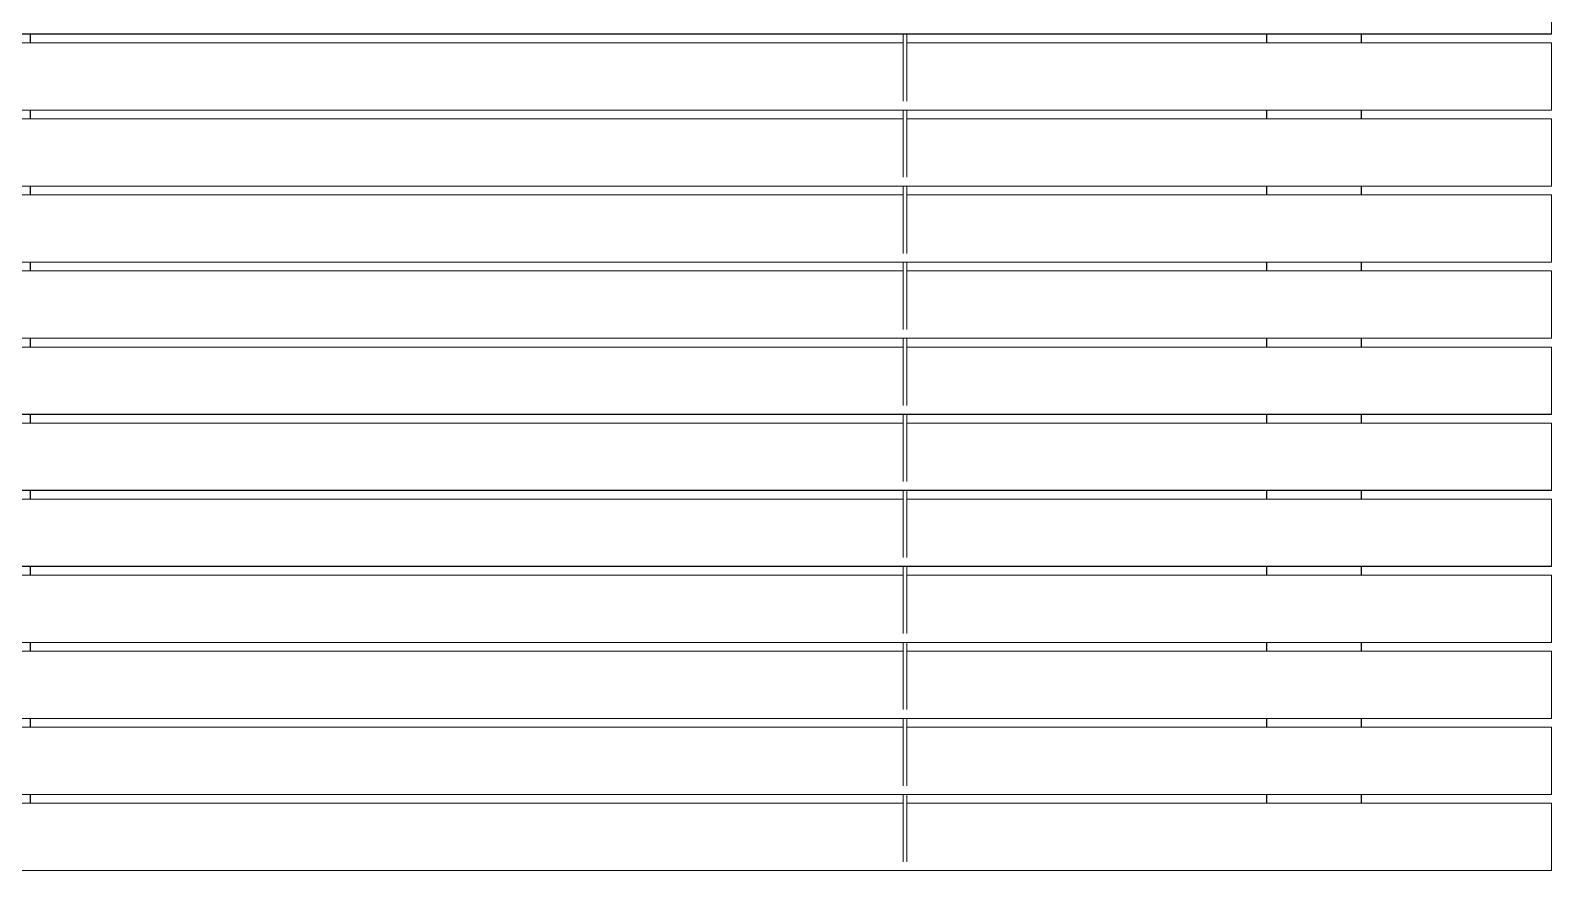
# Model space of a CAD drawing. Header units: millimetres. Extents: x 14397 to 67587, y -11631 to -8348.
# Drawn here: x 64994 to 65794, y -10126 to -9684 of the extents above; entities that cross this region are included whole.
import ezdxf

# ---------------------------------------------------------------- set-up
doc = ezdxf.new("R2010")
doc.units = ezdxf.units.MM
doc.header["$MEASUREMENT"] = 0
doc.linetypes.add('Wipeout_Contour', pattern=[1000, 0, -1000])
doc.layers.add('NewA-Ee_25_10-M_WallsExternal', color=7, linetype='Continuous')
doc.layers.add('NewA-Ee_40_20-M_GeneralFFAndEInternalFixed', color=7, linetype='Continuous')

# ---------------------------------------------------------------- blocks, each defined once
blk = doc.blocks.new('Section Elem_107_11', base_point=(55434.36, -115430.84))
at = {"color": 254, "linetype": 'Wipeout_Contour', "lineweight": 0, "ltscale": 263757.670842}
blk.add_wipeout([(64994.36, -9685.54), (64994.36, -9690.12), (65453.36, -9690.12), (65453.36, -9685.54)], dxfattribs=at).dxf.layer = 'NewA-Ee_25_10-M_WallsExternal'
at = {"color": 254, "linetype": 'Wipeout_Contour', "lineweight": 0, "ltscale": 265520.427343}
blk.add_wipeout([(65644.36, -9685.54), (65644.36, -9690.12), (65694.36, -9690.12), (65694.36, -9685.54)], dxfattribs=at).dxf.layer = 'NewA-Ee_25_10-M_WallsExternal'
at = {"color": 254, "linetype": 'Wipeout_Contour', "lineweight": 0, "ltscale": 263781.225841}
blk.add_wipeout([(64994.36, -9730.12), (65453.36, -9730.12), (65453.36, -9725.54), (64994.36, -9725.54)], dxfattribs=at).dxf.layer = 'NewA-Ee_25_10-M_WallsExternal'
at = {"color": 254, "linetype": 'Wipeout_Contour', "lineweight": 0, "ltscale": 265543.825688}
blk.add_wipeout([(65644.36, -9730.12), (65694.36, -9730.12), (65694.36, -9725.54), (65644.36, -9725.54)], dxfattribs=at).dxf.layer = 'NewA-Ee_25_10-M_WallsExternal'
at = {"color": 254, "linetype": 'Wipeout_Contour', "lineweight": 0, "ltscale": 263804.875765}
blk.add_wipeout([(64994.36, -9765.54), (64994.36, -9770.12), (65453.36, -9770.12), (65453.36, -9765.54)], dxfattribs=at).dxf.layer = 'NewA-Ee_25_10-M_WallsExternal'
at = {"color": 254, "linetype": 'Wipeout_Contour', "lineweight": 0, "ltscale": 265567.318368}
blk.add_wipeout([(65644.36, -9765.54), (65644.36, -9770.12), (65694.36, -9770.12), (65694.36, -9765.54)], dxfattribs=at).dxf.layer = 'NewA-Ee_25_10-M_WallsExternal'
at = {"color": 254, "linetype": 'Wipeout_Contour', "lineweight": 0, "ltscale": 263828.620611}
blk.add_wipeout([(64994.36, -9810.12), (65453.36, -9810.12), (65453.36, -9805.54), (64994.36, -9805.54)], dxfattribs=at).dxf.layer = 'NewA-Ee_25_10-M_WallsExternal'
at = {"color": 254, "linetype": 'Wipeout_Contour', "lineweight": 0, "ltscale": 265590.905372}
blk.add_wipeout([(65644.36, -9810.12), (65694.36, -9810.12), (65694.36, -9805.54), (65644.36, -9805.54)], dxfattribs=at).dxf.layer = 'NewA-Ee_25_10-M_WallsExternal'
at = {"color": 254, "linetype": 'Wipeout_Contour', "lineweight": 0, "ltscale": 263852.460335}
blk.add_wipeout([(64994.36, -9850.12), (65453.36, -9850.12), (65453.36, -9845.54), (64994.36, -9845.54)], dxfattribs=at).dxf.layer = 'NewA-Ee_25_10-M_WallsExternal'
at = {"color": 254, "linetype": 'Wipeout_Contour', "lineweight": 0, "ltscale": 265614.586649}
blk.add_wipeout([(65644.36, -9845.54), (65644.36, -9850.12), (65694.36, -9850.12), (65694.36, -9845.54)], dxfattribs=at).dxf.layer = 'NewA-Ee_25_10-M_WallsExternal'
at = {"color": 254, "linetype": 'Wipeout_Contour', "lineweight": 0, "ltscale": 263876.394938}
blk.add_wipeout([(65453.36, -9885.54), (64994.36, -9885.54), (64994.36, -9890.12), (65453.36, -9890.12)], dxfattribs=at).dxf.layer = 'NewA-Ee_25_10-M_WallsExternal'
at = {"color": 254, "linetype": 'Wipeout_Contour', "lineweight": 0, "ltscale": 265638.362186}
blk.add_wipeout([(65644.36, -9885.54), (65644.36, -9890.12), (65694.36, -9890.12), (65694.36, -9885.54)], dxfattribs=at).dxf.layer = 'NewA-Ee_25_10-M_WallsExternal'
at = {"color": 254, "linetype": 'Wipeout_Contour', "lineweight": 0, "ltscale": 263900.424359}
blk.add_wipeout([(64994.36, -9925.54), (64994.36, -9930.12), (65453.36, -9930.12), (65453.36, -9925.54)], dxfattribs=at).dxf.layer = 'NewA-Ee_25_10-M_WallsExternal'
at = {"color": 254, "linetype": 'Wipeout_Contour', "lineweight": 0, "ltscale": 265662.231959}
blk.add_wipeout([(65644.36, -9925.54), (65644.36, -9930.12), (65694.36, -9930.12), (65694.36, -9925.54)], dxfattribs=at).dxf.layer = 'NewA-Ee_25_10-M_WallsExternal'
at = {"color": 254, "linetype": 'Wipeout_Contour', "lineweight": 0, "ltscale": 263924.548603}
blk.add_wipeout([(64994.36, -9965.54), (64994.36, -9970.12), (65453.36, -9970.12), (65453.36, -9965.54)], dxfattribs=at).dxf.layer = 'NewA-Ee_25_10-M_WallsExternal'
at = {"color": 254, "linetype": 'Wipeout_Contour', "lineweight": 0, "ltscale": 265686.195948}
blk.add_wipeout([(65644.36, -9965.54), (65644.36, -9970.12), (65694.36, -9970.12), (65694.36, -9965.54)], dxfattribs=at).dxf.layer = 'NewA-Ee_25_10-M_WallsExternal'
at = {"color": 254, "linetype": 'Wipeout_Contour', "lineweight": 0, "ltscale": 263948.767629}
blk.add_wipeout([(65453.36, -10005.54), (64994.36, -10005.54), (64994.36, -10010.12), (65453.36, -10010.12)], dxfattribs=at).dxf.layer = 'NewA-Ee_25_10-M_WallsExternal'
at = {"color": 254, "linetype": 'Wipeout_Contour', "lineweight": 0, "ltscale": 265710.254115}
blk.add_wipeout([(65644.36, -10010.12), (65694.36, -10010.12), (65694.36, -10005.54), (65644.36, -10005.54)], dxfattribs=at).dxf.layer = 'NewA-Ee_25_10-M_WallsExternal'
at = {"color": 254, "linetype": 'Wipeout_Contour', "lineweight": 0, "ltscale": 263973.081416}
blk.add_wipeout([(64994.36, -10045.54), (64994.36, -10050.12), (65453.36, -10050.12), (65453.36, -10045.54)], dxfattribs=at).dxf.layer = 'NewA-Ee_25_10-M_WallsExternal'
at = {"color": 254, "linetype": 'Wipeout_Contour', "lineweight": 0, "ltscale": 265734.40644}
blk.add_wipeout([(65644.36, -10050.12), (65694.36, -10050.12), (65694.36, -10045.54), (65644.36, -10045.54)], dxfattribs=at).dxf.layer = 'NewA-Ee_25_10-M_WallsExternal'
at = {"color": 254, "linetype": 'Wipeout_Contour', "lineweight": 0, "ltscale": 263997.489929}
blk.add_wipeout([(64994.36, -10085.54), (64994.36, -10090.12), (65453.36, -10090.12), (65453.36, -10085.54)], dxfattribs=at).dxf.layer = 'NewA-Ee_25_10-M_WallsExternal'
at = {"color": 254, "linetype": 'Wipeout_Contour', "lineweight": 0, "ltscale": 265758.652905}
blk.add_wipeout([(65644.36, -10085.54), (65644.36, -10090.12), (65694.36, -10090.12), (65694.36, -10085.54)], dxfattribs=at).dxf.layer = 'NewA-Ee_25_10-M_WallsExternal'
at = {"layer": 'NewA-Ee_25_10-M_WallsExternal', "linetype": 'Continuous'}
for p, q in [((64994.36, -9690.12), (64994.36, -9685.54)), ((65694.36, -9690.12), (65694.36, -9685.54)), ((64994.36, -9730.12), (64994.36, -9725.54)), ((65694.36, -9730.12), (65694.36, -9725.54)), ((64994.36, -9770.12), (64994.36, -9765.54)), ((65694.36, -9770.12), (65694.36, -9765.54)), ((64994.36, -9810.12), (64994.36, -9805.54)), ((65694.36, -9810.12), (65694.36, -9805.54)), ((64994.36, -9850.12), (64994.36, -9845.54)), ((65694.36, -9850.12), (65694.36, -9845.54)), ((64994.36, -9890.12), (64994.36, -9885.54)), ((65694.36, -9890.12), (65694.36, -9885.54)), ((64994.36, -9930.12), (64994.36, -9925.54)), ((65694.36, -9930.12), (65694.36, -9925.54)), ((64994.36, -9970.12), (64994.36, -9965.54)), ((65694.36, -9970.12), (65694.36, -9965.54)), ((64994.36, -10010.12), (64994.36, -10005.54)), ((65694.36, -10010.12), (65694.36, -10005.54)), ((64994.36, -10050.12), (64994.36, -10045.54)), ((65694.36, -10050.12), (65694.36, -10045.54)), ((64994.36, -10090.12), (64994.36, -10085.54)), ((65694.36, -10090.12), (65694.36, -10085.54))]:
    blk.add_line(p, q, dxfattribs=at)
at = {"color": 254, "linetype": 'Wipeout_Contour', "lineweight": 0, "ltscale": 265047.560226}
blk.add_wipeout([(65455.36, -9685.54), (65455.36, -9690.12), (65644.36, -9690.12), (65644.36, -9685.54)], dxfattribs=at).dxf.layer = 'NewA-Ee_25_10-M_WallsExternal'
at = {"color": 254, "linetype": 'Wipeout_Contour', "lineweight": 0, "ltscale": 265071.000368}
blk.add_wipeout([(65455.36, -9730.12), (65644.36, -9730.12), (65644.36, -9725.54), (65455.36, -9725.54)], dxfattribs=at).dxf.layer = 'NewA-Ee_25_10-M_WallsExternal'
at = {"color": 254, "linetype": 'Wipeout_Contour', "lineweight": 0, "ltscale": 265094.534995}
blk.add_wipeout([(65455.36, -9770.12), (65644.36, -9770.12), (65644.36, -9765.54), (65455.36, -9765.54)], dxfattribs=at).dxf.layer = 'NewA-Ee_25_10-M_WallsExternal'
at = {"color": 254, "linetype": 'Wipeout_Contour', "lineweight": 0, "ltscale": 265118.164134}
blk.add_wipeout([(65455.36, -9810.12), (65644.36, -9810.12), (65644.36, -9805.54), (65455.36, -9805.54)], dxfattribs=at).dxf.layer = 'NewA-Ee_25_10-M_WallsExternal'
at = {"color": 254, "linetype": 'Wipeout_Contour', "lineweight": 0, "ltscale": 265141.887683}
blk.add_wipeout([(65455.36, -9850.12), (65644.36, -9850.12), (65644.36, -9845.54), (65455.36, -9845.54)], dxfattribs=at).dxf.layer = 'NewA-Ee_25_10-M_WallsExternal'
at = {"color": 254, "linetype": 'Wipeout_Contour', "lineweight": 0, "ltscale": 265165.705656}
blk.add_wipeout([(65455.36, -9890.12), (65644.36, -9890.12), (65644.36, -9885.54), (65455.36, -9885.54)], dxfattribs=at).dxf.layer = 'NewA-Ee_25_10-M_WallsExternal'
at = {"color": 254, "linetype": 'Wipeout_Contour', "lineweight": 0, "ltscale": 265189.61802}
blk.add_wipeout([(65644.36, -9925.54), (65455.36, -9925.54), (65455.36, -9930.12), (65644.36, -9930.12)], dxfattribs=at).dxf.layer = 'NewA-Ee_25_10-M_WallsExternal'
at = {"color": 254, "linetype": 'Wipeout_Contour', "lineweight": 0, "ltscale": 265213.62475}
blk.add_wipeout([(65455.36, -9970.12), (65644.36, -9970.12), (65644.36, -9965.54), (65455.36, -9965.54)], dxfattribs=at).dxf.layer = 'NewA-Ee_25_10-M_WallsExternal'
at = {"color": 254, "linetype": 'Wipeout_Contour', "lineweight": 0, "ltscale": 265237.725833}
blk.add_wipeout([(65455.36, -10005.54), (65455.36, -10010.12), (65644.36, -10010.12), (65644.36, -10005.54)], dxfattribs=at).dxf.layer = 'NewA-Ee_25_10-M_WallsExternal'
at = {"color": 254, "linetype": 'Wipeout_Contour', "lineweight": 0, "ltscale": 265261.921234}
blk.add_wipeout([(65455.36, -10050.12), (65644.36, -10050.12), (65644.36, -10045.54), (65455.36, -10045.54)], dxfattribs=at).dxf.layer = 'NewA-Ee_25_10-M_WallsExternal'
at = {"color": 254, "linetype": 'Wipeout_Contour', "lineweight": 0, "ltscale": 265286.210923}
blk.add_wipeout([(65644.36, -10085.54), (65455.36, -10085.54), (65455.36, -10090.12), (65644.36, -10090.12)], dxfattribs=at).dxf.layer = 'NewA-Ee_25_10-M_WallsExternal'
at = {"layer": 'NewA-Ee_25_10-M_WallsExternal', "linetype": 'Continuous'}
for p, q in [((65644.36, -9685.54), (65644.36, -9690.12)), ((65644.36, -9725.54), (65644.36, -9730.12)), ((65644.36, -9765.54), (65644.36, -9770.12)), ((65644.36, -9805.54), (65644.36, -9810.12)), ((65644.36, -9845.54), (65644.36, -9850.12)), ((65644.36, -9885.54), (65644.36, -9890.12)), ((65644.36, -9925.54), (65644.36, -9930.12)), ((65644.36, -9965.54), (65644.36, -9970.12)), ((65644.36, -10005.54), (65644.36, -10010.12)), ((65644.36, -10045.54), (65644.36, -10050.12)), ((65644.36, -10085.54), (65644.36, -10090.12))]:
    blk.add_line(p, q, dxfattribs=at)
blk = doc.blocks.new('Section Elem_111_11', base_point=(55434.36, -115430.84))
at = {"color": 254, "linetype": 'Wipeout_Contour', "lineweight": 0, "ltscale": 264705.286594}
blk.add_wipeout([(65454.86, -9725.54), (65454.86, -9761.73), (65455.36, -9760.87), (65455.36, -9725.54)], dxfattribs=at).dxf.layer = 'NewA-Ee_40_20-M_GeneralFFAndEInternalFixed'
at = {"color": 254, "linetype": 'Wipeout_Contour', "lineweight": 0, "ltscale": 264824.256061}
blk.add_wipeout([(65454.86, -9961.73), (65455.36, -9960.87), (65455.36, -9925.54), (65454.86, -9925.54)], dxfattribs=at).dxf.layer = 'NewA-Ee_40_20-M_GeneralFFAndEInternalFixed'
at = {"color": 254, "linetype": 'Wipeout_Contour', "lineweight": 0, "ltscale": 264872.505466}
blk.add_wipeout([(65454.86, -10041.73), (65455.36, -10040.87), (65455.36, -10005.54), (65454.86, -10005.54)], dxfattribs=at).dxf.layer = 'NewA-Ee_40_20-M_GeneralFFAndEInternalFixed'
at = {"color": 254, "linetype": 'Wipeout_Contour', "lineweight": 0, "ltscale": 264681.776435}
blk.add_wipeout([(65454.86, -9721.73), (65455.36, -9720.87), (65455.36, -9685.54), (65454.86, -9685.54)], dxfattribs=at).dxf.layer = 'NewA-Ee_40_20-M_GeneralFFAndEInternalFixed'
at = {"color": 254, "linetype": 'Wipeout_Contour', "lineweight": 0, "ltscale": 264728.891363}
blk.add_wipeout([(65454.86, -9765.54), (65454.86, -9801.73), (65455.36, -9800.87), (65455.36, -9765.54)], dxfattribs=at).dxf.layer = 'NewA-Ee_40_20-M_GeneralFFAndEInternalFixed'
at = {"color": 254, "linetype": 'Wipeout_Contour', "lineweight": 0, "ltscale": 264800.27315}
blk.add_wipeout([(65454.86, -9921.73), (65455.36, -9920.87), (65455.36, -9885.54), (65454.86, -9885.54)], dxfattribs=at).dxf.layer = 'NewA-Ee_40_20-M_GeneralFFAndEInternalFixed'
at = {"color": 254, "linetype": 'Wipeout_Contour', "lineweight": 0, "ltscale": 264848.333544}
blk.add_wipeout([(65454.86, -10001.73), (65455.36, -10000.87), (65455.36, -9965.54), (65454.86, -9965.54)], dxfattribs=at).dxf.layer = 'NewA-Ee_40_20-M_GeneralFFAndEInternalFixed'
at = {"color": 254, "linetype": 'Wipeout_Contour', "lineweight": 0, "ltscale": 264896.771824}
blk.add_wipeout([(65454.86, -10045.54), (65454.86, -10081.73), (65455.36, -10080.87), (65455.36, -10045.54)], dxfattribs=at).dxf.layer = 'NewA-Ee_40_20-M_GeneralFFAndEInternalFixed'
at = {"color": 254, "linetype": 'Wipeout_Contour', "lineweight": 0, "ltscale": 264776.384646}
blk.add_wipeout([(65454.86, -9845.54), (65454.86, -9881.73), (65455.36, -9880.87), (65455.36, -9845.54)], dxfattribs=at).dxf.layer = 'NewA-Ee_40_20-M_GeneralFFAndEInternalFixed'
at = {"color": 254, "linetype": 'Wipeout_Contour', "lineweight": 0, "ltscale": 264818.324137}
blk.add_wipeout([(65453.36, -9925.54), (65453.36, -9960.87), (65453.86, -9961.73), (65453.86, -9925.54)], dxfattribs=at).dxf.layer = 'NewA-Ee_40_20-M_GeneralFFAndEInternalFixed'
at = {"color": 254, "linetype": 'Wipeout_Contour', "lineweight": 0, "ltscale": 264921.132602}
blk.add_wipeout([(65454.86, -10121.73), (65455.36, -10120.87), (65455.36, -10085.54), (65454.86, -10085.54)], dxfattribs=at).dxf.layer = 'NewA-Ee_40_20-M_GeneralFFAndEInternalFixed'
at = {"color": 254, "linetype": 'Wipeout_Contour', "lineweight": 0, "ltscale": 264752.59072}
blk.add_wipeout([(65454.86, -9805.54), (65454.86, -9841.73), (65455.36, -9840.87), (65455.36, -9805.54)], dxfattribs=at).dxf.layer = 'NewA-Ee_40_20-M_GeneralFFAndEInternalFixed'
at = {"color": 254, "linetype": 'Wipeout_Contour', "lineweight": 0, "ltscale": 264794.34062}
blk.add_wipeout([(65453.36, -9885.54), (65453.36, -9920.87), (65453.86, -9921.73), (65453.86, -9885.54)], dxfattribs=at).dxf.layer = 'NewA-Ee_40_20-M_GeneralFFAndEInternalFixed'
at = {"color": 254, "linetype": 'Wipeout_Contour', "lineweight": 0, "ltscale": 264842.402137}
blk.add_wipeout([(65453.36, -9965.54), (65453.36, -10000.87), (65453.86, -10001.73), (65453.86, -9965.54)], dxfattribs=at).dxf.layer = 'NewA-Ee_40_20-M_GeneralFFAndEInternalFixed'
at = {"color": 254, "linetype": 'Wipeout_Contour', "lineweight": 0, "ltscale": 264915.202822}
blk.add_wipeout([(65453.36, -10120.87), (65453.86, -10121.73), (65453.86, -10085.54), (65453.36, -10085.54)], dxfattribs=at).dxf.layer = 'NewA-Ee_40_20-M_GeneralFFAndEInternalFixed'
at = {"color": 254, "linetype": 'Wipeout_Contour', "lineweight": 0, "ltscale": 264746.657159}
blk.add_wipeout([(65453.36, -9840.87), (65453.86, -9841.73), (65453.86, -9805.54), (65453.36, -9805.54)], dxfattribs=at).dxf.layer = 'NewA-Ee_40_20-M_GeneralFFAndEInternalFixed'
at = {"color": 254, "linetype": 'Wipeout_Contour', "lineweight": 0, "ltscale": 264866.574601}
blk.add_wipeout([(65453.36, -10040.87), (65453.86, -10041.73), (65453.86, -10005.54), (65453.36, -10005.54)], dxfattribs=at).dxf.layer = 'NewA-Ee_40_20-M_GeneralFFAndEInternalFixed'
at = {"color": 254, "linetype": 'Wipeout_Contour', "lineweight": 0, "ltscale": 264722.957277}
blk.add_wipeout([(65453.36, -9765.54), (65453.36, -9800.87), (65453.86, -9801.73), (65453.86, -9765.54)], dxfattribs=at).dxf.layer = 'NewA-Ee_40_20-M_GeneralFFAndEInternalFixed'
at = {"color": 254, "linetype": 'Wipeout_Contour', "lineweight": 0, "ltscale": 264770.451621}
blk.add_wipeout([(65453.36, -9845.54), (65453.36, -9880.87), (65453.86, -9881.73), (65453.86, -9845.54)], dxfattribs=at).dxf.layer = 'NewA-Ee_40_20-M_GeneralFFAndEInternalFixed'
at = {"color": 254, "linetype": 'Wipeout_Contour', "lineweight": 0, "ltscale": 264890.841502}
blk.add_wipeout([(65453.36, -10045.54), (65453.36, -10080.87), (65453.86, -10081.73), (65453.86, -10045.54)], dxfattribs=at).dxf.layer = 'NewA-Ee_40_20-M_GeneralFFAndEInternalFixed'
at = {"color": 254, "linetype": 'Wipeout_Contour', "lineweight": 0, "ltscale": 264699.351973}
blk.add_wipeout([(65453.36, -9725.54), (65453.36, -9760.87), (65453.86, -9761.73), (65453.86, -9725.54)], dxfattribs=at).dxf.layer = 'NewA-Ee_40_20-M_GeneralFFAndEInternalFixed'
at = {"color": 254, "linetype": 'Wipeout_Contour', "lineweight": 0, "ltscale": 264797.440231}
blk.add_wipeout([(65453.86, -9921.73), (65454.86, -9921.73), (65454.86, -9885.54), (65453.86, -9885.54)], dxfattribs=at).dxf.layer = 'NewA-Ee_40_20-M_GeneralFFAndEInternalFixed'
at = {"color": 254, "linetype": 'Wipeout_Contour', "lineweight": 0, "ltscale": 264918.303707}
blk.add_wipeout([(65454.86, -10085.54), (65453.86, -10085.54), (65453.86, -10121.73), (65454.86, -10121.73)], dxfattribs=at).dxf.layer = 'NewA-Ee_40_20-M_GeneralFFAndEInternalFixed'
at = {"color": 254, "linetype": 'Wipeout_Contour', "lineweight": 0, "ltscale": 264675.841296}
blk.add_wipeout([(65453.36, -9685.54), (65453.36, -9720.87), (65453.86, -9721.73), (65453.86, -9685.54)], dxfattribs=at).dxf.layer = 'NewA-Ee_40_20-M_GeneralFFAndEInternalFixed'
at = {"color": 254, "linetype": 'Wipeout_Contour', "lineweight": 0, "ltscale": 264726.0561}
blk.add_wipeout([(65453.86, -9765.54), (65453.86, -9801.73), (65454.86, -9801.73), (65454.86, -9765.54)], dxfattribs=at).dxf.layer = 'NewA-Ee_40_20-M_GeneralFFAndEInternalFixed'
at = {"color": 254, "linetype": 'Wipeout_Contour', "lineweight": 0, "ltscale": 264821.423999}
blk.add_wipeout([(65453.86, -9961.73), (65454.86, -9961.73), (65454.86, -9925.54), (65453.86, -9925.54)], dxfattribs=at).dxf.layer = 'NewA-Ee_40_20-M_GeneralFFAndEInternalFixed'
at = {"color": 254, "linetype": 'Wipeout_Contour', "lineweight": 0, "ltscale": 264893.942134}
blk.add_wipeout([(65453.86, -10081.73), (65454.86, -10081.73), (65454.86, -10045.54), (65453.86, -10045.54)], dxfattribs=at).dxf.layer = 'NewA-Ee_40_20-M_GeneralFFAndEInternalFixed'
at = {"color": 254, "linetype": 'Wipeout_Contour', "lineweight": 0, "ltscale": 1051626.669428156}
blk.add_wipeout([(64433.36, -10090.12), (64094.36, -10090.12), (64094.36, -10125.47), (65794.36, -10125.47), (65794.36, -10090.12), (65455.36, -10090.12), (65455.36, -10120.87), (65454.86, -10121.73), (65453.86, -10121.73), (65453.36, -10120.87), (65453.36, -10090.12), (64435.36, -10090.12), (64435.36, -10120.87), (64434.86, -10121.73), (64433.86, -10121.73), (64433.36, -10120.87)], dxfattribs=at).dxf.layer = 'NewA-Ee_40_20-M_GeneralFFAndEInternalFixed'
at = {"layer": 'NewA-Ee_40_20-M_GeneralFFAndEInternalFixed', "color": 1, "linetype": 'Continuous', "lineweight": 18}
for p, q in [((65453.36, -10090.12), (64435.36, -10090.12)), ((65794.36, -10090.12), (65455.36, -10090.12))]:
    blk.add_line(p, q, dxfattribs=at)
at = {"color": 254, "linetype": 'Wipeout_Contour', "lineweight": 0, "ltscale": 264678.939598}
blk.add_wipeout([(65453.86, -9685.54), (65453.86, -9721.73), (65454.86, -9721.73), (65454.86, -9685.54)], dxfattribs=at).dxf.layer = 'NewA-Ee_40_20-M_GeneralFFAndEInternalFixed'
at = {"color": 254, "linetype": 'Wipeout_Contour', "lineweight": 0, "ltscale": 264749.756263}
blk.add_wipeout([(65453.86, -9841.73), (65454.86, -9841.73), (65454.86, -9805.54), (65453.86, -9805.54)], dxfattribs=at).dxf.layer = 'NewA-Ee_40_20-M_GeneralFFAndEInternalFixed'
at = {"color": 254, "linetype": 'Wipeout_Contour', "lineweight": 0, "ltscale": 1051139.153860359}
blk.add_wipeout([(64094.36, -9925.47), (65794.36, -9925.47), (65794.36, -9890.12), (65455.36, -9890.12), (65455.36, -9920.87), (65454.86, -9921.73), (65453.86, -9921.73), (65453.36, -9920.87), (65453.36, -9890.12), (64435.36, -9890.12), (64435.36, -9920.87), (64434.86, -9921.73), (64433.86, -9921.73), (64433.36, -9920.87), (64433.36, -9890.12), (64094.36, -9890.12)], dxfattribs=at).dxf.layer = 'NewA-Ee_40_20-M_GeneralFFAndEInternalFixed'
at = {"color": 254, "linetype": 'Wipeout_Contour', "lineweight": 0, "ltscale": 264869.674973}
blk.add_wipeout([(65453.86, -10041.73), (65454.86, -10041.73), (65454.86, -10005.54), (65453.86, -10005.54)], dxfattribs=at).dxf.layer = 'NewA-Ee_40_20-M_GeneralFFAndEInternalFixed'
at = {"color": 254, "linetype": 'Wipeout_Contour', "lineweight": 0, "ltscale": 1051528.405278739}
blk.add_wipeout([(64094.36, -10050.12), (64094.36, -10085.47), (65794.36, -10085.47), (65794.36, -10050.12), (65455.36, -10050.12), (65455.36, -10080.87), (65454.86, -10081.73), (65453.86, -10081.73), (65453.36, -10080.87), (65453.36, -10050.12), (64435.36, -10050.12), (64435.36, -10080.87), (64434.86, -10081.73), (64433.86, -10081.73), (64433.36, -10080.87), (64433.36, -10050.12)], dxfattribs=at).dxf.layer = 'NewA-Ee_40_20-M_GeneralFFAndEInternalFixed'
at = {"color": 254, "linetype": 'Wipeout_Contour', "lineweight": 0, "ltscale": 262916.344171}
blk.add_wipeout([(64094.36, -10125.54), (65794.36, -10125.54), (65794.36, -10125.47), (64094.36, -10125.47)], dxfattribs=at).dxf.layer = 'NewA-Ee_40_20-M_GeneralFFAndEInternalFixed'
at = {"layer": 'NewA-Ee_40_20-M_GeneralFFAndEInternalFixed', "color": 1, "linetype": 'Continuous', "lineweight": 18}
for p, q in [((65453.36, -9890.12), (64435.36, -9890.12)), ((65794.36, -9890.12), (65455.36, -9890.12)), ((65453.36, -10050.12), (64435.36, -10050.12)), ((65794.36, -10050.12), (65455.36, -10050.12)), ((65794.36, -10125.47), (65794.36, -10090.12)), ((64094.36, -10125.47), (65794.36, -10125.47)), ((65794.36, -10125.54), (65794.36, -10125.47))]:
    blk.add_line(p, q, dxfattribs=at)
at = {"color": 254, "linetype": 'Wipeout_Contour', "lineweight": 0, "ltscale": 1050566.703746752}
blk.add_wipeout([(64094.36, -9650.12), (64094.36, -9685.47), (65794.36, -9685.47), (65794.36, -9650.12), (65455.36, -9650.12), (65455.36, -9680.87), (65454.86, -9681.73), (65453.86, -9681.73), (65453.36, -9680.87), (65453.36, -9650.12), (64435.36, -9650.12), (64435.36, -9680.87), (64434.86, -9681.73), (64433.86, -9681.73), (64433.36, -9680.87), (64433.36, -9650.12)], dxfattribs=at).dxf.layer = 'NewA-Ee_40_20-M_GeneralFFAndEInternalFixed'
at = {"color": 254, "linetype": 'Wipeout_Contour', "lineweight": 0, "ltscale": 264702.450541}
blk.add_wipeout([(65453.86, -9761.73), (65454.86, -9761.73), (65454.86, -9725.54), (65453.86, -9725.54)], dxfattribs=at).dxf.layer = 'NewA-Ee_40_20-M_GeneralFFAndEInternalFixed'
at = {"color": 254, "linetype": 'Wipeout_Contour', "lineweight": 0, "ltscale": 1050851.21361683}
blk.add_wipeout([(64433.36, -9770.12), (64094.36, -9770.12), (64094.36, -9805.47), (65794.36, -9805.47), (65794.36, -9770.12), (65455.36, -9770.12), (65455.36, -9800.87), (65454.86, -9801.73), (65453.86, -9801.73), (65453.36, -9800.87), (65453.36, -9770.12), (64435.36, -9770.12), (64435.36, -9800.87), (64434.86, -9801.73), (64433.86, -9801.73), (64433.36, -9800.87)], dxfattribs=at).dxf.layer = 'NewA-Ee_40_20-M_GeneralFFAndEInternalFixed'
at = {"color": 254, "linetype": 'Wipeout_Contour', "lineweight": 0, "ltscale": 264773.550977}
blk.add_wipeout([(65453.86, -9845.54), (65453.86, -9881.73), (65454.86, -9881.73), (65454.86, -9845.54)], dxfattribs=at).dxf.layer = 'NewA-Ee_40_20-M_GeneralFFAndEInternalFixed'
at = {"color": 254, "linetype": 'Wipeout_Contour', "lineweight": 0, "ltscale": 262794.273623}
blk.add_wipeout([(64094.36, -9925.47), (64094.36, -9925.54), (65794.36, -9925.54), (65794.36, -9925.47)], dxfattribs=at).dxf.layer = 'NewA-Ee_40_20-M_GeneralFFAndEInternalFixed'
at = {"color": 254, "linetype": 'Wipeout_Contour', "lineweight": 0, "ltscale": 264845.502254}
blk.add_wipeout([(65453.86, -10001.73), (65454.86, -10001.73), (65454.86, -9965.54), (65453.86, -9965.54)], dxfattribs=at).dxf.layer = 'NewA-Ee_40_20-M_GeneralFFAndEInternalFixed'
at = {"color": 254, "linetype": 'Wipeout_Contour', "lineweight": 0, "ltscale": 1051430.52154029}
blk.add_wipeout([(64094.36, -10010.12), (64094.36, -10045.47), (65794.36, -10045.47), (65794.36, -10010.12), (65455.36, -10010.12), (65455.36, -10040.87), (65454.86, -10041.73), (65453.86, -10041.73), (65453.36, -10040.87), (65453.36, -10010.12), (64435.36, -10010.12), (64435.36, -10040.87), (64434.86, -10041.73), (64433.86, -10041.73), (64433.36, -10040.87), (64433.36, -10010.12)], dxfattribs=at).dxf.layer = 'NewA-Ee_40_20-M_GeneralFFAndEInternalFixed'
at = {"color": 254, "linetype": 'Wipeout_Contour', "lineweight": 0, "ltscale": 262891.73981}
blk.add_wipeout([(64094.36, -10085.54), (65794.36, -10085.54), (65794.36, -10085.47), (64094.36, -10085.47)], dxfattribs=at).dxf.layer = 'NewA-Ee_40_20-M_GeneralFFAndEInternalFixed'
at = {"layer": 'NewA-Ee_40_20-M_GeneralFFAndEInternalFixed', "color": 1, "linetype": 'Continuous', "lineweight": 18}
for p, q in [((65453.36, -9770.12), (64435.36, -9770.12)), ((65794.36, -9770.12), (65455.36, -9770.12)), ((65794.36, -9925.47), (65794.36, -9890.12)), ((64094.36, -9925.47), (65794.36, -9925.47)), ((64094.36, -9925.54), (65794.36, -9925.54)), ((65794.36, -9925.54), (65794.36, -9925.47)), ((65453.36, -10010.12), (64435.36, -10010.12)), ((65794.36, -10010.12), (65455.36, -10010.12)), ((65794.36, -10085.47), (65794.36, -10050.12)), ((64094.36, -10085.47), (65794.36, -10085.47)), ((64094.36, -10085.54), (65794.36, -10085.54)), ((65453.36, -10120.87), (65453.36, -10085.54)), ((65455.36, -10120.87), (65455.36, -10085.54)), ((65794.36, -10085.54), (65794.36, -10085.47))]:
    blk.add_line(p, q, dxfattribs=at)
at = {"color": 254, "linetype": 'Wipeout_Contour', "lineweight": 0, "ltscale": 262650.93101}
blk.add_wipeout([(64094.36, -9685.47), (64094.36, -9685.54), (65794.36, -9685.54), (65794.36, -9685.47)], dxfattribs=at).dxf.layer = 'NewA-Ee_40_20-M_GeneralFFAndEInternalFixed'
at = {"color": 254, "linetype": 'Wipeout_Contour', "lineweight": 0, "ltscale": 1050661.15905451}
blk.add_wipeout([(64094.36, -9725.47), (65794.36, -9725.47), (65794.36, -9690.12), (65455.36, -9690.12), (65455.36, -9720.87), (65454.86, -9721.73), (65453.86, -9721.73), (65453.36, -9720.87), (65453.36, -9690.12), (64435.36, -9690.12), (64435.36, -9720.87), (64434.86, -9721.73), (64433.86, -9721.73), (64433.36, -9720.87), (64433.36, -9690.12), (64094.36, -9690.12)], dxfattribs=at).dxf.layer = 'NewA-Ee_40_20-M_GeneralFFAndEInternalFixed'
at = {"color": 254, "linetype": 'Wipeout_Contour', "lineweight": 0, "ltscale": 1050755.995708015}
blk.add_wipeout([(64094.36, -9730.12), (64094.36, -9765.47), (65794.36, -9765.47), (65794.36, -9730.12), (65455.36, -9730.12), (65455.36, -9760.87), (65454.86, -9761.73), (65453.86, -9761.73), (65453.36, -9760.87), (65453.36, -9730.12), (64435.36, -9730.12), (64435.36, -9760.87), (64434.86, -9761.73), (64433.86, -9761.73), (64433.36, -9760.87), (64433.36, -9730.12)], dxfattribs=at).dxf.layer = 'NewA-Ee_40_20-M_GeneralFFAndEInternalFixed'
at = {"color": 254, "linetype": 'Wipeout_Contour', "lineweight": 0, "ltscale": 262722.173542}
blk.add_wipeout([(64094.36, -9805.47), (64094.36, -9805.54), (65794.36, -9805.54), (65794.36, -9805.47)], dxfattribs=at).dxf.layer = 'NewA-Ee_40_20-M_GeneralFFAndEInternalFixed'
at = {"color": 254, "linetype": 'Wipeout_Contour', "lineweight": 0, "ltscale": 1050946.812689389}
blk.add_wipeout([(64433.36, -9810.12), (64094.36, -9810.12), (64094.36, -9845.47), (65794.36, -9845.47), (65794.36, -9810.12), (65455.36, -9810.12), (65455.36, -9840.87), (65454.86, -9841.73), (65453.86, -9841.73), (65453.36, -9840.87), (65453.36, -9810.12), (64435.36, -9810.12), (64435.36, -9840.87), (64434.86, -9841.73), (64433.86, -9841.73), (64433.36, -9840.87)], dxfattribs=at).dxf.layer = 'NewA-Ee_40_20-M_GeneralFFAndEInternalFixed'
at = {"color": 254, "linetype": 'Wipeout_Contour', "lineweight": 0, "ltscale": 1051042.792788412}
blk.add_wipeout([(64094.36, -9850.12), (64094.36, -9885.47), (65794.36, -9885.47), (65794.36, -9850.12), (65455.36, -9850.12), (65455.36, -9880.87), (65454.86, -9881.73), (65453.86, -9881.73), (65453.36, -9880.87), (65453.36, -9850.12), (64435.36, -9850.12), (64435.36, -9880.87), (64434.86, -9881.73), (64433.86, -9881.73), (64433.36, -9880.87), (64433.36, -9850.12)], dxfattribs=at).dxf.layer = 'NewA-Ee_40_20-M_GeneralFFAndEInternalFixed'
at = {"color": 254, "linetype": 'Wipeout_Contour', "lineweight": 0, "ltscale": 1051235.895721083}
blk.add_wipeout([(64094.36, -9930.12), (64094.36, -9965.47), (65794.36, -9965.47), (65794.36, -9930.12), (65455.36, -9930.12), (65455.36, -9960.87), (65454.86, -9961.73), (65453.86, -9961.73), (65453.36, -9960.87), (65453.36, -9930.12), (64435.36, -9930.12), (64435.36, -9960.87), (64434.86, -9961.73), (64433.86, -9961.73), (64433.36, -9960.87), (64433.36, -9930.12)], dxfattribs=at).dxf.layer = 'NewA-Ee_40_20-M_GeneralFFAndEInternalFixed'
at = {"color": 254, "linetype": 'Wipeout_Contour', "lineweight": 0, "ltscale": 1051333.0183191}
blk.add_wipeout([(64433.36, -9970.12), (64094.36, -9970.12), (64094.36, -10005.47), (65794.36, -10005.47), (65794.36, -9970.12), (65455.36, -9970.12), (65455.36, -10000.87), (65454.86, -10001.73), (65453.86, -10001.73), (65453.36, -10000.87), (65453.36, -9970.12), (64435.36, -9970.12), (64435.36, -10000.87), (64434.86, -10001.73), (64433.86, -10001.73), (64433.36, -10000.87)], dxfattribs=at).dxf.layer = 'NewA-Ee_40_20-M_GeneralFFAndEInternalFixed'
at = {"color": 254, "linetype": 'Wipeout_Contour', "lineweight": 0, "ltscale": 262867.230549}
blk.add_wipeout([(64094.36, -10045.47), (64094.36, -10045.54), (65794.36, -10045.54), (65794.36, -10045.47)], dxfattribs=at).dxf.layer = 'NewA-Ee_40_20-M_GeneralFFAndEInternalFixed'
at = {"layer": 'NewA-Ee_40_20-M_GeneralFFAndEInternalFixed', "color": 1, "linetype": 'Continuous', "lineweight": 18}
for p, q in [((65794.36, -9685.47), (65794.36, -9650.12)), ((64094.36, -9685.47), (65794.36, -9685.47)), ((64094.36, -9685.54), (65794.36, -9685.54)), ((65453.36, -9720.87), (65453.36, -9685.54)), ((65455.36, -9720.87), (65455.36, -9685.54)), ((65794.36, -9685.54), (65794.36, -9685.47)), ((65453.36, -9690.12), (64435.36, -9690.12)), ((65794.36, -9690.12), (65455.36, -9690.12)), ((65453.36, -9730.12), (64435.36, -9730.12)), ((65794.36, -9730.12), (65455.36, -9730.12)), ((65794.36, -9805.47), (65794.36, -9770.12)), ((64094.36, -9805.47), (65794.36, -9805.47)), ((64094.36, -9805.54), (65794.36, -9805.54)), ((65453.36, -9840.87), (65453.36, -9805.54)), ((65455.36, -9840.87), (65455.36, -9805.54)), ((65794.36, -9805.54), (65794.36, -9805.47)), ((65453.36, -9810.12), (64435.36, -9810.12)), ((65794.36, -9810.12), (65455.36, -9810.12)), ((65453.36, -9850.12), (64435.36, -9850.12)), ((65794.36, -9850.12), (65455.36, -9850.12)), ((65453.36, -9960.87), (65453.36, -9925.54)), ((65455.36, -9960.87), (65455.36, -9925.54)), ((65453.36, -9930.12), (64435.36, -9930.12)), ((65794.36, -9930.12), (65455.36, -9930.12)), ((65453.36, -9970.12), (64435.36, -9970.12)), ((65794.36, -9970.12), (65455.36, -9970.12)), ((65794.36, -10045.47), (65794.36, -10010.12)), ((64094.36, -10045.47), (65794.36, -10045.47)), ((64094.36, -10045.54), (65794.36, -10045.54)), ((65453.36, -10080.87), (65453.36, -10045.54)), ((65455.36, -10080.87), (65455.36, -10045.54)), ((65794.36, -10045.54), (65794.36, -10045.47))]:
    blk.add_line(p, q, dxfattribs=at)
at = {"color": 254, "linetype": 'Wipeout_Contour', "lineweight": 0, "ltscale": 262674.583194}
blk.add_wipeout([(64094.36, -9725.47), (64094.36, -9725.54), (65794.36, -9725.54), (65794.36, -9725.47)], dxfattribs=at).dxf.layer = 'NewA-Ee_40_20-M_GeneralFFAndEInternalFixed'
at = {"color": 254, "linetype": 'Wipeout_Contour', "lineweight": 0, "ltscale": 262698.330713}
blk.add_wipeout([(64094.36, -9765.47), (64094.36, -9765.54), (65794.36, -9765.54), (65794.36, -9765.47)], dxfattribs=at).dxf.layer = 'NewA-Ee_40_20-M_GeneralFFAndEInternalFixed'
at = {"color": 254, "linetype": 'Wipeout_Contour', "lineweight": 0, "ltscale": 262746.111654}
blk.add_wipeout([(64094.36, -9845.54), (65794.36, -9845.54), (65794.36, -9845.47), (64094.36, -9845.47)], dxfattribs=at).dxf.layer = 'NewA-Ee_40_20-M_GeneralFFAndEInternalFixed'
at = {"color": 254, "linetype": 'Wipeout_Contour', "lineweight": 0, "ltscale": 262770.145023}
blk.add_wipeout([(64094.36, -9885.54), (65794.36, -9885.54), (65794.36, -9885.47), (64094.36, -9885.47)], dxfattribs=at).dxf.layer = 'NewA-Ee_40_20-M_GeneralFFAndEInternalFixed'
at = {"color": 254, "linetype": 'Wipeout_Contour', "lineweight": 0, "ltscale": 262818.497429}
blk.add_wipeout([(64094.36, -9965.54), (65794.36, -9965.54), (65794.36, -9965.47), (64094.36, -9965.47)], dxfattribs=at).dxf.layer = 'NewA-Ee_40_20-M_GeneralFFAndEInternalFixed'
at = {"color": 254, "linetype": 'Wipeout_Contour', "lineweight": 0, "ltscale": 262842.816412}
blk.add_wipeout([(64094.36, -10005.54), (65794.36, -10005.54), (65794.36, -10005.47), (64094.36, -10005.47)], dxfattribs=at).dxf.layer = 'NewA-Ee_40_20-M_GeneralFFAndEInternalFixed'
at = {"layer": 'NewA-Ee_40_20-M_GeneralFFAndEInternalFixed', "color": 1, "linetype": 'Continuous', "lineweight": 18}
for p, q in [((65794.36, -9725.47), (65794.36, -9690.12)), ((64094.36, -9725.47), (65794.36, -9725.47)), ((64094.36, -9725.54), (65794.36, -9725.54)), ((65453.36, -9760.87), (65453.36, -9725.54)), ((65455.36, -9760.87), (65455.36, -9725.54)), ((65794.36, -9725.54), (65794.36, -9725.47)), ((65794.36, -9765.47), (65794.36, -9730.12)), ((64094.36, -9765.47), (65794.36, -9765.47)), ((64094.36, -9765.54), (65794.36, -9765.54)), ((65453.36, -9800.87), (65453.36, -9765.54)), ((65455.36, -9800.87), (65455.36, -9765.54)), ((65794.36, -9765.54), (65794.36, -9765.47)), ((65794.36, -9845.47), (65794.36, -9810.12)), ((64094.36, -9845.47), (65794.36, -9845.47)), ((64094.36, -9845.54), (65794.36, -9845.54)), ((65453.36, -9880.87), (65453.36, -9845.54)), ((65455.36, -9880.87), (65455.36, -9845.54)), ((65794.36, -9845.54), (65794.36, -9845.47)), ((65794.36, -9885.47), (65794.36, -9850.12)), ((64094.36, -9885.47), (65794.36, -9885.47)), ((64094.36, -9885.54), (65794.36, -9885.54)), ((65453.36, -9920.87), (65453.36, -9885.54)), ((65455.36, -9920.87), (65455.36, -9885.54)), ((65794.36, -9885.54), (65794.36, -9885.47)), ((65794.36, -9965.47), (65794.36, -9930.12)), ((64094.36, -9965.47), (65794.36, -9965.47)), ((64094.36, -9965.54), (65794.36, -9965.54)), ((65453.36, -10000.87), (65453.36, -9965.54)), ((65455.36, -10000.87), (65455.36, -9965.54)), ((65794.36, -9965.54), (65794.36, -9965.47)), ((65794.36, -10005.47), (65794.36, -9970.12)), ((64094.36, -10005.47), (65794.36, -10005.47)), ((64094.36, -10005.54), (65794.36, -10005.54)), ((65453.36, -10040.87), (65453.36, -10005.54)), ((65455.36, -10040.87), (65455.36, -10005.54)), ((65794.36, -10005.54), (65794.36, -10005.47))]:
    blk.add_line(p, q, dxfattribs=at)

msp = doc.modelspace()

# ---------------------------------------------------------------- block references
at = {"layer": 'NewA-Ee_25_10-M_WallsExternal', "lineweight": 0}
msp.add_blockref('Section Elem_107_11', (55434.36, -115430.84), dxfattribs=at)

# ---------------------------------------------------------------- next in the draw order: block references
at = {"layer": 'NewA-Ee_40_20-M_GeneralFFAndEInternalFixed', "lineweight": 0}
msp.add_blockref('Section Elem_111_11', (55434.36, -115430.84), dxfattribs=at)

doc.saveas('drawing.dxf')
